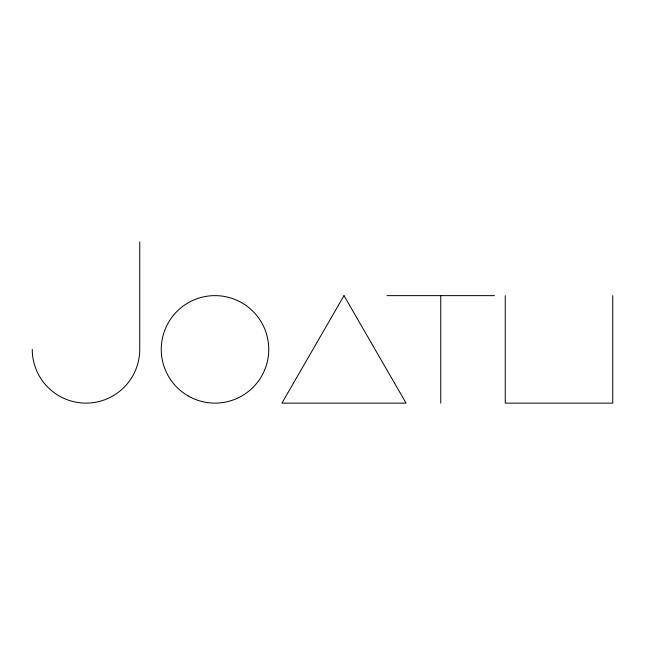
<?xml version="1.0" encoding="UTF-8"?>
<svg xmlns="http://www.w3.org/2000/svg" width="645" height="645" viewBox="0 0 645 645"><rect width="100%" height="100%" fill="white"/><g stroke="black" fill="none" stroke-linecap="round" stroke-linejoin="round"><path stroke-width="0.97" d="M387 295.628L494.497 295.628M612.75 295.628L612.75 403.125L505.253 403.125L505.253 295.628M440.753 295.628L440.753 403.125M139.747 241.875L139.747 349.372A53.753 53.753 0 0 1 86.003 403.125A53.753 53.753 0 0 1 32.25 349.372M344.003 295.628L281.938 403.125L406.068 403.125L344.003 295.628M188.122 395.925A53.753 53.753 0 0 0 268.747 349.372A53.753 53.753 0 0 0 188.122 302.828A53.753 53.753 0 0 0 188.122 395.925"/></g></svg>
